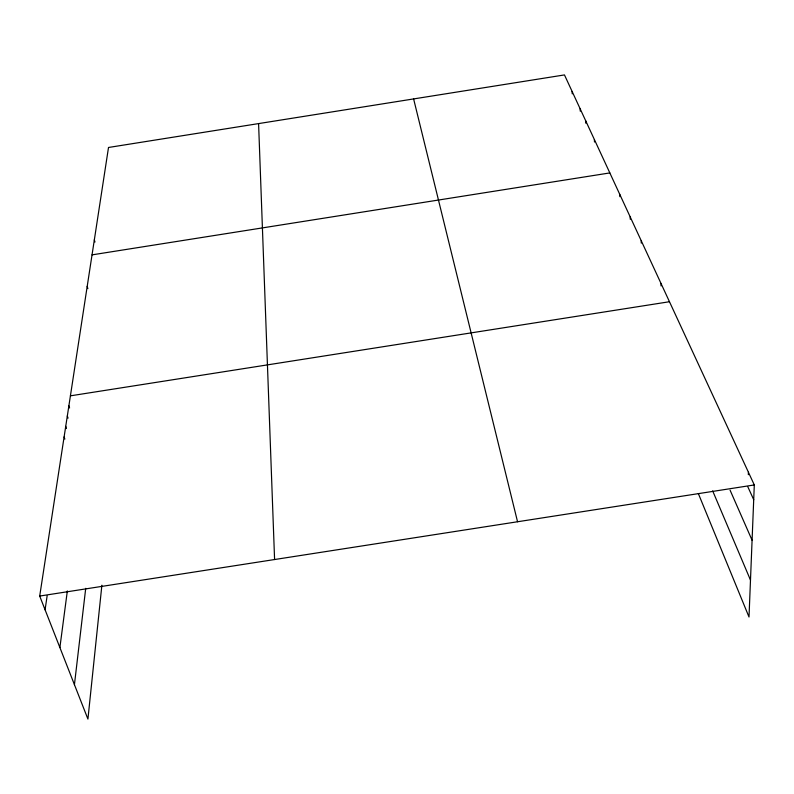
<?xml version="1.0" encoding="UTF-8"?>
<svg xmlns="http://www.w3.org/2000/svg" width="794" height="794" viewBox="0 0 794 794"><rect width="100%" height="100%" fill="white"/><g stroke="black" fill="none" stroke-linecap="round" stroke-linejoin="round"><path stroke-width="1.19" d="M748.325 474.683L748.414 472.232M101.89 585.208L87.926 719.076L39.7 596.056L108.51 147.476L564.465 74.924L754.3 484.945L749.01 617.007L698.363 493.61M74.438 684.666L85.712 588.334M59.887 647.547L67.341 590.934M45.079 609.782L47.134 595.857M92.035 254.864L609.832 172.923M70.408 395.839L669.471 301.73M39.7 596.056L754.3 484.945M747.879 486.911L753.714 499.684M730.083 490.186L752.087 540.238M712.665 490.861L750.489 580.086M64.106 436.918L64.86 439.112M65.733 426.348L66.478 428.532M67.321 415.987L68.056 418.16M68.88 405.813L69.604 407.977M87.191 286.416L87.876 288.639M94.327 239.877L94.972 242.051M413.614 98.922L517.549 521.757M572.127 91.469L572.246 93.831M580.146 108.798L580.265 111.19M585.704 120.807L585.823 123.229M594.388 139.555L594.488 142.017M258.586 123.596L274.585 559.532M619.757 194.341L619.826 196.664M630.198 216.911L630.267 219.273M641.224 240.721L641.274 243.113M661.015 283.458L661.045 285.919"/></g></svg>
